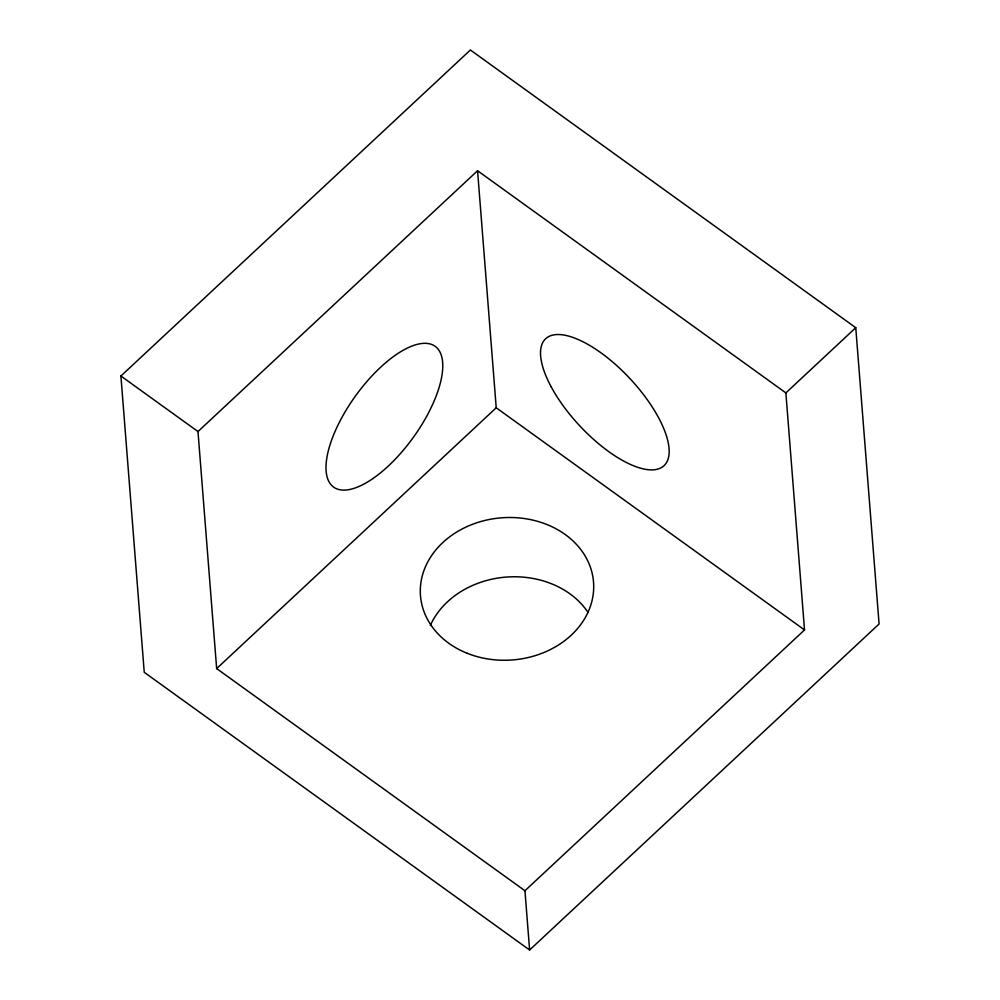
<?xml version="1.0" encoding="UTF-8"?>
<svg xmlns="http://www.w3.org/2000/svg" width="1000" height="1000" viewBox="0 0 1000 1000"><rect width="100%" height="100%" fill="white"/><g stroke="black" fill="none" stroke-linecap="round" stroke-linejoin="round"><path stroke-width="1.5" d="M120.913 376.012L470.387 50L855.763 327.7L879.087 623.987L529.612 950L144.238 672.3L120.913 376.012L197.987 431.55L216.65 668.575L524.95 890.738L529.612 950M197.987 431.55L477.562 170.738L785.875 392.9L804.525 629.938L524.95 890.738M216.65 668.575L496.225 407.775L477.562 170.738M785.875 392.9L855.763 327.7M496.225 407.775L804.525 629.938M430.325 625.487A86.788 71.275 -4.5 0 1 505.675 577.125A86.788 71.275 -4.5 0 1 588.075 612.487M551.163 386.8A86.788 34.475 47 0 0 662.412 466.975A86.788 34.475 47 0 0 600.95 352.812A86.788 34.475 47 0 0 551.163 386.8M373.062 478.45A86.788 35.575 -54.2 0 0 439.637 351.425A86.788 35.575 -54.2 0 0 340.45 420.188A86.788 35.575 -54.2 0 0 373.062 478.45M467.362 653.35A86.788 71.275 -4.5 0 0 593.6 583.188A86.788 71.275 -4.5 0 0 460.025 530.112A86.788 71.275 -4.5 0 0 467.362 653.35"/></g></svg>
